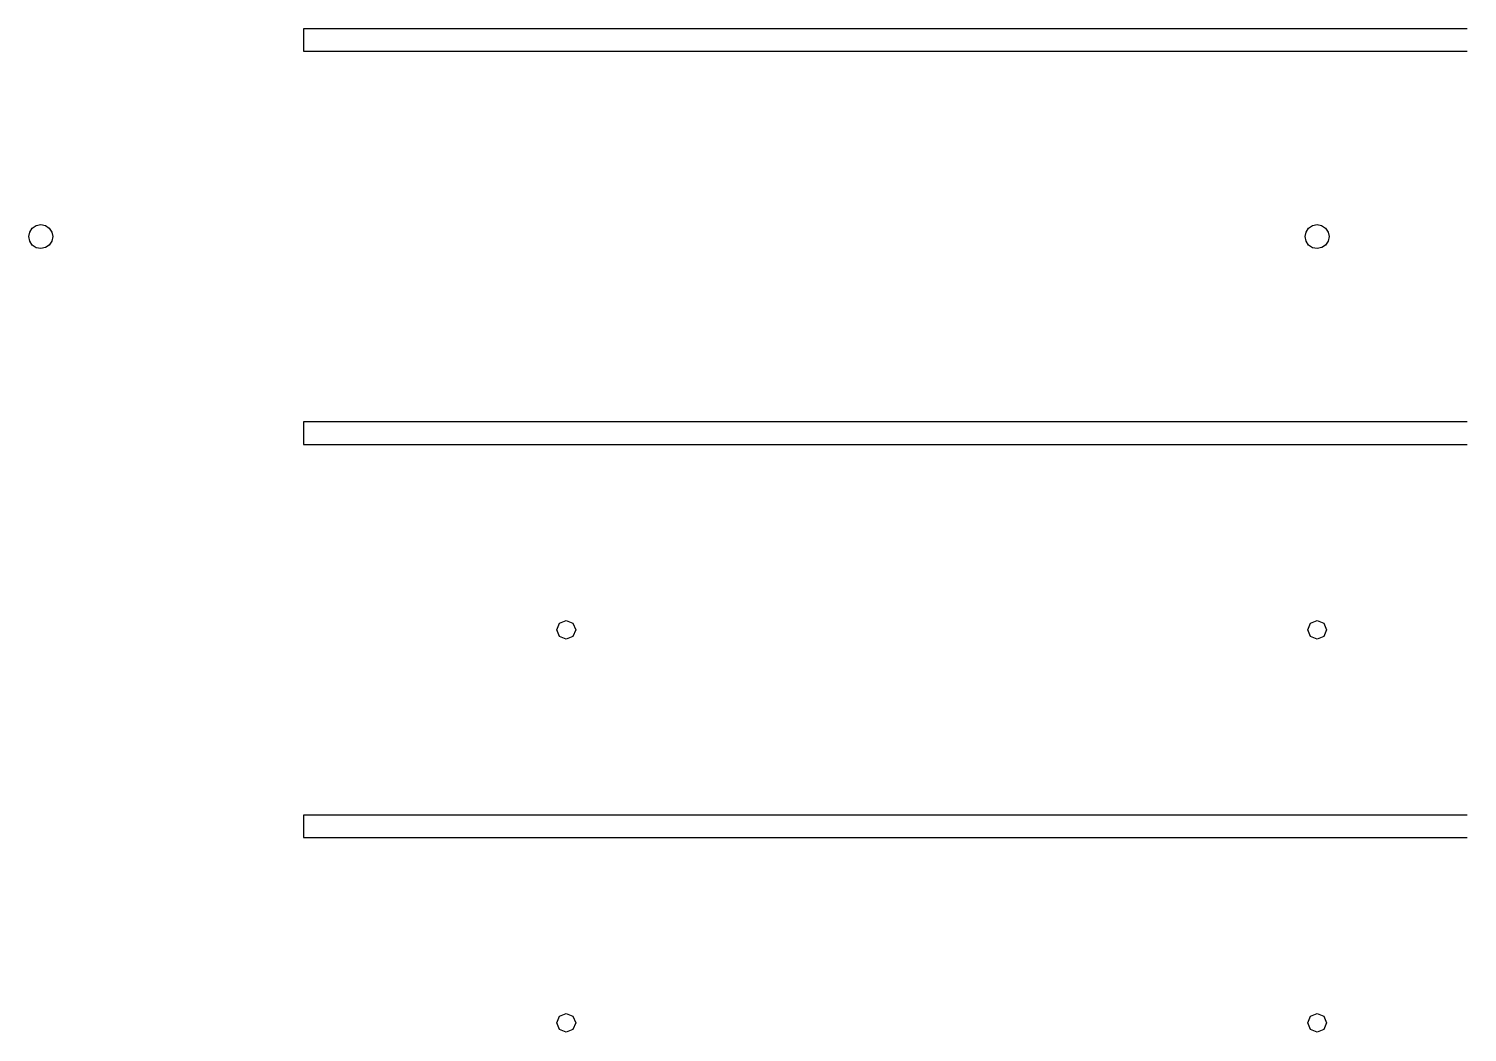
# Model space of a CAD drawing. Extents: x -37 to 155, y -134 to 0.
import ezdxf

# ---------------------------------------------------------------- set-up
doc = ezdxf.new("R2010")
doc.units = 0
doc.header["$MEASUREMENT"] = 0
doc.layers.add('INTERIOR_PROFILES', color=7, linetype='CONTINUOUS')
doc.layers.add('OUTER_PROFILES', color=7, linetype='CONTINUOUS')

msp = doc.modelspace()

# ---------------------------------------------------------------- linework, layer by layer
at = {"layer": 'INTERIOR_PROFILES'}
for points in [[(-36.6, -27.68), (-36.47, -27.08), (-36.13, -26.55), (-35.62, -26.21), (-35, -26.08)], [(-35, -26.08), (-34.39, -26.2), (-33.87, -26.55), (-33.53, -27.07), (-33.4, -27.68)], [(133.4, -27.68), (133.53, -27.08), (133.87, -26.55), (134.38, -26.21), (135, -26.08)], [(135, -26.08), (135.61, -26.2), (136.13, -26.55), (136.47, -27.07), (136.6, -27.68)], [(-33.4, -27.68), (-33.53, -28.29), (-33.87, -28.81), (-34.38, -29.15), (-35, -29.28), (-35.61, -29.16), (-36.13, -28.81), (-36.47, -28.29), (-36.6, -27.68)], [(136.6, -27.68), (136.47, -28.29), (136.13, -28.81), (135.62, -29.15), (135, -29.28), (134.39, -29.16), (133.87, -28.81), (133.53, -28.29), (133.4, -27.68)], [(33.75, -80.04), (34.11, -79.16), (35, -78.79)], [(36.25, -80.04), (35.89, -80.92), (35, -81.29), (34.11, -80.92), (33.75, -80.04)], [(35, -78.79), (35.89, -79.16), (36.25, -80.04)], [(133.75, -80.04), (134.11, -79.16), (135, -78.79)], [(136.25, -80.04), (135.89, -80.92), (135, -81.29), (134.11, -80.92), (133.75, -80.04)], [(135, -78.79), (135.89, -79.16), (136.25, -80.04)], [(33.75, -132.4), (34.11, -131.52), (35, -131.15)], [(35, -131.15), (35.89, -131.52), (36.25, -132.4)], [(133.75, -132.4), (134.11, -131.52), (135, -131.15)], [(135, -131.15), (135.89, -131.52), (136.25, -132.4)], [(36.25, -132.4), (35.89, -133.28), (35, -133.65), (34.11, -133.28), (33.75, -132.4)], [(136.25, -132.4), (135.89, -133.28), (135, -133.65), (134.11, -133.28), (133.75, -132.4)]]:
    msp.add_lwpolyline(points, dxfattribs=at)
at = {"layer": 'OUTER_PROFILES', "flags": 128}
for points in [[(155, 0), (0, 0), (0, -3), (155, -3)], [(155, -52.36), (0, -52.36), (0, -55.36), (155, -55.36)], [(155, -104.72), (0, -104.72), (0, -107.72), (155, -107.72)]]:
    msp.add_lwpolyline(points, dxfattribs=at)

doc.saveas('drawing.dxf')
